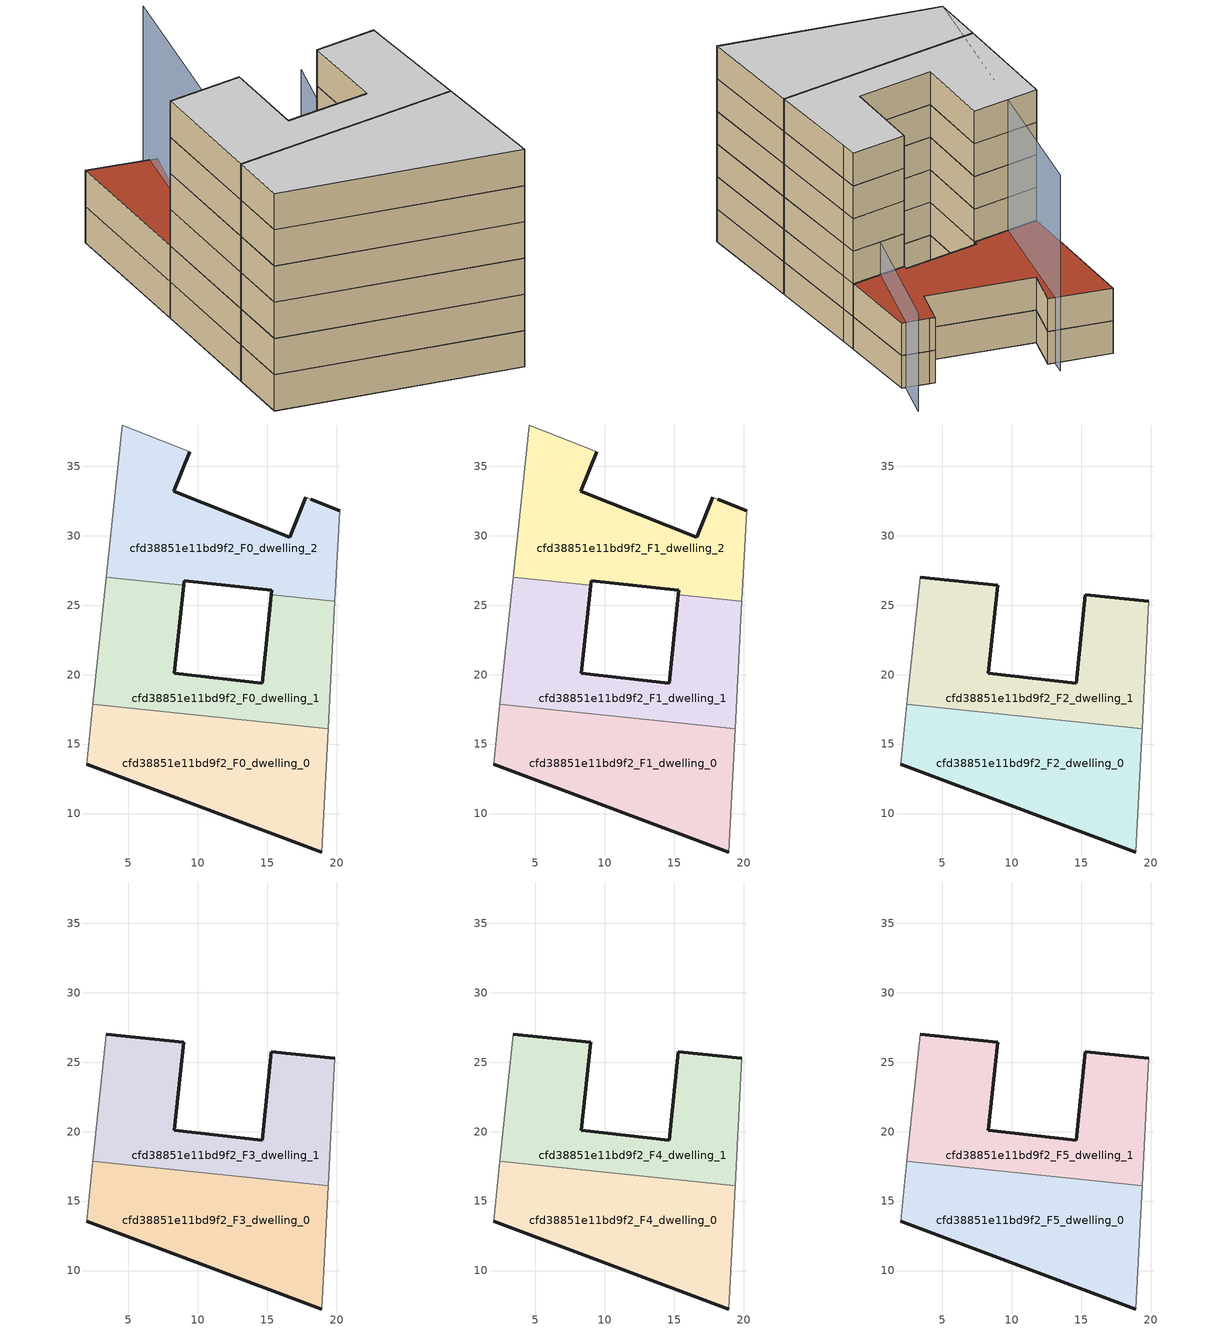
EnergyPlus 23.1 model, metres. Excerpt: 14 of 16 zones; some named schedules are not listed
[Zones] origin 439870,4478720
cfd38851e11bd9f2_F0_dwelling_0
 floor ground (EU_floor_Construction): 18.94,7.23 19.39,16.09 2.46,17.88 2,13.55 z0
 wall outside (EU_wall_Construction): 18.94,7.23 2,13.55 z0:3
 wall adiabatic (EU_wall_Construction): 19.39,16.09 18.94,7.23 / 2,13.55 2.46,17.88 z0:3
 wall to cfd38851e11bd9f2_F0_dwelling_1 (EU_wall_Construction): 2.46,17.88 19.39,16.09 z0:3
cfd38851e11bd9f2_F0_dwelling_1
 floor ground (EU_floor_Construction): 19.39,16.09 19.79,23.94 19.87,25.27 15.29,25.76 14.64,19.4 8.32,20.09 9.01,26.42 3.42,27.01 2.46,17.88 z0
 wall outside (EU_wall_Construction): 9.01,26.42 8.32,20.09 14.64,19.4 15.29,25.76 z0:3
 wall adiabatic (EU_wall_Construction): 2.46,17.88 3.42,27.01 / 19.87,25.27 19.79,23.94 19.39,16.09 z0:3
 wall to cfd38851e11bd9f2_F0_dwelling_2 (EU_wall_Construction): 3.42,27.01 9,26.42 / 15.29,25.76 19.87,25.27 z0:3
cfd38851e11bd9f2_F0_dwelling_2
 floor ground (EU_floor_Construction): 19.87,25.27 20.25,31.78 18.16,32.62 17.77,32.77 16.65,29.9 8.3,33.19 9.43,36.06 4.59,37.97 3.42,27.01 9.01,26.42 9.04,26.76 15.32,26.07 15.29,25.76 z0
 wall outside (EU_wall_Construction): 18.16,32.62 20.25,31.78 / 15.29,25.76 15.32,26.07 9.04,26.76 9.01,26.42 / 9.43,36.06 8.3,33.19 16.65,29.9 17.77,32.77 z0:3
 wall adiabatic (EU_wall_Construction): 17.77,32.77 18.16,32.62 / 20.25,31.78 19.87,25.27 / 3.42,27.01 4.59,37.97 9.43,36.06 z0:3
cfd38851e11bd9f2_F1_dwelling_0
 floor to cfd38851e11bd9f2_F0_dwelling_0 (EU_floor_Construction): 18.94,7.23 19.39,16.09 2.46,17.88 2,13.55 z3
 wall outside (EU_wall_Construction): 18.94,7.23 2,13.55 z3:6
 wall adiabatic (EU_wall_Construction): 19.39,16.09 18.94,7.23 / 2,13.55 2.46,17.88 z3:6
 wall to cfd38851e11bd9f2_F1_dwelling_1 (EU_wall_Construction): 2.46,17.88 19.39,16.09 z3:6
cfd38851e11bd9f2_F1_dwelling_1
 floor to cfd38851e11bd9f2_F0_dwelling_1 (EU_floor_Construction): 19.39,16.09 19.79,23.94 19.87,25.27 15.29,25.76 14.64,19.4 8.32,20.09 9,26.42 3.42,27.01 2.46,17.88 z3
 wall outside (EU_wall_Construction): 9.01,26.42 8.32,20.09 14.64,19.4 15.29,25.76 z3:6
 wall adiabatic (EU_wall_Construction): 2.46,17.88 3.42,27.01 / 19.87,25.27 19.79,23.94 19.39,16.09 z3:6
 wall to cfd38851e11bd9f2_F1_dwelling_2 (EU_wall_Construction): 3.42,27.01 9,26.42 / 15.29,25.76 19.87,25.27 z3:6
cfd38851e11bd9f2_F1_dwelling_2
 floor to cfd38851e11bd9f2_F0_dwelling_2 (EU_floor_Construction): 19.87,25.27 20.25,31.78 18.16,32.62 17.77,32.77 16.65,29.9 8.3,33.19 9.43,36.06 4.59,37.97 3.42,27.01 9,26.42 9.04,26.76 15.32,26.07 15.29,25.76 z3
 wall outside (EU_wall_Construction): 18.16,32.62 20.25,31.78 / 15.29,25.76 15.32,26.07 9.04,26.76 9.01,26.42 / 9.43,36.06 8.3,33.19 16.65,29.9 17.77,32.77 z3:6
 wall adiabatic (EU_wall_Construction): 17.77,32.77 18.16,32.62 / 20.25,31.78 19.87,25.27 / 3.42,27.01 4.59,37.97 9.43,36.06 z3:6
 roof outside (EU_roof_Construction): 18.16,32.62 20.25,31.78 19.87,25.27 15.29,25.76 15.32,26.07 9.04,26.76 9.01,26.42 3.42,27.01 4.59,37.97 9.43,36.06 8.3,33.19 16.65,29.9 17.77,32.77 z6
cfd38851e11bd9f2_F2_dwelling_0
 floor to cfd38851e11bd9f2_F1_dwelling_0 (EU_floor_Construction): 18.94,7.23 19.39,16.09 2.46,17.88 2,13.55 z6
 wall outside (EU_wall_Construction): 18.94,7.23 2,13.55 z6:9
 wall adiabatic (EU_wall_Construction): 19.39,16.09 18.94,7.23 / 2,13.55 2.46,17.88 z6:9
 wall to cfd38851e11bd9f2_F2_dwelling_1 (EU_wall_Construction): 2.46,17.88 19.39,16.09 z6:9
cfd38851e11bd9f2_F2_dwelling_1
 floor to cfd38851e11bd9f2_F1_dwelling_1 (EU_floor_Construction): 19.39,16.09 19.79,23.94 19.87,25.27 15.29,25.76 14.64,19.4 8.32,20.09 9,26.42 3.42,27.01 2.46,17.88 z6
 wall outside (EU_wall_Construction): 3.42,27.01 9.01,26.42 8.32,20.09 14.64,19.4 15.29,25.76 19.87,25.27 z6:9
 wall adiabatic (EU_wall_Construction): 2.46,17.88 3.42,27.01 / 19.87,25.27 19.79,23.94 19.39,16.09 z6:9
cfd38851e11bd9f2_F3_dwelling_0
 floor to cfd38851e11bd9f2_F2_dwelling_0 (EU_floor_Construction): 18.94,7.23 19.39,16.09 2.46,17.88 2,13.55 z9
 wall outside (EU_wall_Construction): 18.94,7.23 2,13.55 z9:12
 wall adiabatic (EU_wall_Construction): 19.39,16.09 18.94,7.23 / 2,13.55 2.46,17.88 z9:12
 wall to cfd38851e11bd9f2_F3_dwelling_1 (EU_wall_Construction): 2.46,17.88 19.39,16.09 z9:12
cfd38851e11bd9f2_F3_dwelling_1
 floor to cfd38851e11bd9f2_F2_dwelling_1 (EU_floor_Construction): 19.39,16.09 19.79,23.94 19.87,25.27 15.29,25.76 14.64,19.4 8.32,20.09 9,26.42 3.42,27.01 2.46,17.88 z9
 wall outside (EU_wall_Construction): 3.42,27.01 9.01,26.42 8.32,20.09 14.64,19.4 15.29,25.76 19.87,25.27 z9:12
 wall adiabatic (EU_wall_Construction): 2.46,17.88 3.42,27.01 / 19.87,25.27 19.79,23.94 19.39,16.09 z9:12
cfd38851e11bd9f2_F4_dwelling_0
 floor to cfd38851e11bd9f2_F3_dwelling_0 (EU_floor_Construction): 18.94,7.23 19.39,16.09 2.46,17.88 2,13.55 z12
 wall outside (EU_wall_Construction): 18.94,7.23 2,13.55 z12:15
 wall adiabatic (EU_wall_Construction): 19.39,16.09 18.94,7.23 / 2,13.55 2.46,17.88 z12:15
 wall to cfd38851e11bd9f2_F4_dwelling_1 (EU_wall_Construction): 2.46,17.88 19.39,16.09 z12:15
cfd38851e11bd9f2_F4_dwelling_1
 floor to cfd38851e11bd9f2_F3_dwelling_1 (EU_floor_Construction): 19.39,16.09 19.79,23.94 19.87,25.27 15.29,25.76 14.64,19.4 8.32,20.09 9,26.42 3.42,27.01 2.46,17.88 z12
 wall outside (EU_wall_Construction): 3.42,27.01 9.01,26.42 8.32,20.09 14.64,19.4 15.29,25.76 19.87,25.27 z12:15
 wall adiabatic (EU_wall_Construction): 2.46,17.88 3.42,27.01 / 19.87,25.27 19.79,23.94 19.39,16.09 z12:15
cfd38851e11bd9f2_F5_dwelling_0
 floor to cfd38851e11bd9f2_F4_dwelling_0 (EU_floor_Construction): 18.94,7.23 19.39,16.09 2.46,17.88 2,13.55 z15
 wall outside (EU_wall_Construction): 18.94,7.23 2,13.55 z15:18
 wall adiabatic (EU_wall_Construction): 19.39,16.09 18.94,7.23 / 2,13.55 2.46,17.88 z15:18
 wall to cfd38851e11bd9f2_F5_dwelling_1 (EU_wall_Construction): 2.46,17.88 19.39,16.09 z15:18
 ceiling to cfd38851e11bd9f2_F6_dwelling_0 (EU_floor_Construction): 19.39,16.09 18.94,7.23 2,13.55 2.46,17.88 z18
cfd38851e11bd9f2_F5_dwelling_1
 floor to cfd38851e11bd9f2_F4_dwelling_1 (EU_floor_Construction): 19.39,16.09 19.79,23.94 19.87,25.27 15.29,25.76 14.64,19.4 8.32,20.09 9,26.42 3.42,27.01 2.46,17.88 z15
 wall outside (EU_wall_Construction): 3.42,27.01 9.01,26.42 8.32,20.09 14.64,19.4 15.29,25.76 19.87,25.27 z15:18
 wall adiabatic (EU_wall_Construction): 2.46,17.88 3.42,27.01 / 19.87,25.27 19.79,23.94 19.39,16.09 z15:18
 ceiling to cfd38851e11bd9f2_F6_dwelling_1 (EU_floor_Construction): 19.87,25.27 19.79,23.94 19.39,16.09 2.46,17.88 3.42,27.01 9,26.42 8.32,20.09 14.64,19.4 15.29,25.76 z18
shading: 9.21,37.37 2,13.55 z0:18; 17.2,24.95 21.16,35.03 z0:9
[Building]
EU S2 Campaign: North Axis=0; Terrain=City; Solar Distribution=FullExterior
[Site:Location]
Madrid: Latitude=40.5; Longitude=-3.5; Time Zone=1; Elevation=609
[SizingPeriod:WeatherFileDays]
AnnualSizingPeriod: Begin Month=1; Begin Day of Month=1; End Month=12; End Day of Month=31; Day of Week for Start Day=Monday; Use Weather File Daylight Saving Period=No; Use Weather File Rain and Snow Indicators=No
[MATERIAL]
EU_InternalMass_Material: Roughness=MediumRough; Thickness=0.1; Conductivity=1; Density=1800; Specific Heat=900; Thermal Absorptance=0.9; Solar Absorptance=0.7; Visible Absorptance=0.7
[MATERIAL:NOMASS] Roughness=MediumRough; Thermal Absorptance=0.9; Solar Absorptance=0.7; Visible Absorptance=0.7
Name | Thermal Resistance
EU_wall_NoMass | 0.459673
EU_roof_NoMass | 0.495815
EU_floor_NoMass | 0.788942
[CONSTRUCTION]
EU_wall_Construction: EU_wall_NoMass
EU_roof_Construction: EU_roof_NoMass
EU_floor_Construction: EU_floor_NoMass
EU_InternalMass_Construction: EU_InternalMass_Material
[ZONE] Type=1; Multiplier=1; Ceiling Height=autocalculate; Floor Area=autocalculate; Part of Total Floor Area=Yes
Name | Volume
cfd38851e11bd9f2_F0_dwelling_0; cfd38851e11bd9f2_F1_dwelling_0; cfd38851e11bd9f2_F2_dwelling_0; cfd38851e11bd9f2_F3_dwelling_0; cfd38851e11bd9f2_F4_dwelling_0; cfd38851e11bd9f2_F5_dwelling_0; cfd38851e11bd9f2_F0_dwelling_1 | 340.775
cfd38851e11bd9f2_F1_dwelling_1; cfd38851e11bd9f2_F2_dwelling_1; cfd38851e11bd9f2_F3_dwelling_1; cfd38851e11bd9f2_F4_dwelling_1; cfd38851e11bd9f2_F5_dwelling_1 | 340.774
cfd38851e11bd9f2_F0_dwelling_2; cfd38851e11bd9f2_F1_dwelling_2 | 340.766
[INTERNALMASS] Construction=EU_InternalMass_Construction
Name | Zone or ZoneList | Surface Area
cfd38851e11bd9f2_F0_dwelling_0_EU_InternalMass | cfd38851e11bd9f2_F0_dwelling_0 | 113.592
cfd38851e11bd9f2_F0_dwelling_1_EU_InternalMass | cfd38851e11bd9f2_F0_dwelling_1 | 113.592
cfd38851e11bd9f2_F0_dwelling_2_EU_InternalMass | cfd38851e11bd9f2_F0_dwelling_2 | 113.589
cfd38851e11bd9f2_F1_dwelling_0_EU_InternalMass | cfd38851e11bd9f2_F1_dwelling_0 | 113.592
cfd38851e11bd9f2_F1_dwelling_1_EU_InternalMass | cfd38851e11bd9f2_F1_dwelling_1 | 113.592
cfd38851e11bd9f2_F1_dwelling_2_EU_InternalMass | cfd38851e11bd9f2_F1_dwelling_2 | 113.589
cfd38851e11bd9f2_F2_dwelling_0_EU_InternalMass | cfd38851e11bd9f2_F2_dwelling_0 | 170.386
cfd38851e11bd9f2_F2_dwelling_1_EU_InternalMass | cfd38851e11bd9f2_F2_dwelling_1 | 170.378
cfd38851e11bd9f2_F3_dwelling_0_EU_InternalMass | cfd38851e11bd9f2_F3_dwelling_0 | 170.386
cfd38851e11bd9f2_F3_dwelling_1_EU_InternalMass | cfd38851e11bd9f2_F3_dwelling_1 | 170.378
cfd38851e11bd9f2_F4_dwelling_0_EU_InternalMass | cfd38851e11bd9f2_F4_dwelling_0 | 170.386
cfd38851e11bd9f2_F4_dwelling_1_EU_InternalMass | cfd38851e11bd9f2_F4_dwelling_1 | 170.378
cfd38851e11bd9f2_F5_dwelling_0_EU_InternalMass | cfd38851e11bd9f2_F5_dwelling_0 | 170.386
cfd38851e11bd9f2_F5_dwelling_1_EU_InternalMass | cfd38851e11bd9f2_F5_dwelling_1 | 170.378
[OTHEREQUIPMENT] Fuel Type=Electricity; Design Level Calculation Method=Watts/Area; Power per Zone Floor Area=1; Fraction Latent=0; Fraction Radiant=0; Fraction Lost=0; Carbon Dioxide Generation Rate=0; EndUse Subcategory=EU_Step8_InternalGains
Name | Zone or ZoneList or Space or SpaceList | Schedule
EU_Step8_InternalGain_cfd38851e11bd9f2_F0_dwelling_0_f000 | cfd38851e11bd9f2_F0_dwelling_0 | EU_Step8_GainSchedule_cfd38851e11bd9f2_F0_dwelling_0_f000
EU_Step8_InternalGain_cfd38851e11bd9f2_F0_dwelling_1_f000 | cfd38851e11bd9f2_F0_dwelling_1 | EU_Step8_GainSchedule_cfd38851e11bd9f2_F0_dwelling_1_f000
EU_Step8_InternalGain_cfd38851e11bd9f2_F0_dwelling_2_f000 | cfd38851e11bd9f2_F0_dwelling_2 | EU_Step8_GainSchedule_cfd38851e11bd9f2_F0_dwelling_2_f000
EU_Step8_InternalGain_cfd38851e11bd9f2_F1_dwelling_0_f000 | cfd38851e11bd9f2_F1_dwelling_0 | EU_Step8_GainSchedule_cfd38851e11bd9f2_F1_dwelling_0_f000
EU_Step8_InternalGain_cfd38851e11bd9f2_F1_dwelling_1_f000 | cfd38851e11bd9f2_F1_dwelling_1 | EU_Step8_GainSchedule_cfd38851e11bd9f2_F1_dwelling_1_f000
EU_Step8_InternalGain_cfd38851e11bd9f2_F1_dwelling_2_f000 | cfd38851e11bd9f2_F1_dwelling_2 | EU_Step8_GainSchedule_cfd38851e11bd9f2_F1_dwelling_2_f000
EU_Step8_InternalGain_cfd38851e11bd9f2_F2_dwelling_0_f000 | cfd38851e11bd9f2_F2_dwelling_0 | EU_Step8_GainSchedule_cfd38851e11bd9f2_F2_dwelling_0_f000
EU_Step8_InternalGain_cfd38851e11bd9f2_F2_dwelling_1_f000 | cfd38851e11bd9f2_F2_dwelling_1 | EU_Step8_GainSchedule_cfd38851e11bd9f2_F2_dwelling_1_f000
EU_Step8_InternalGain_cfd38851e11bd9f2_F3_dwelling_0_f000 | cfd38851e11bd9f2_F3_dwelling_0 | EU_Step8_GainSchedule_cfd38851e11bd9f2_F3_dwelling_0_f000
EU_Step8_InternalGain_cfd38851e11bd9f2_F3_dwelling_1_f000 | cfd38851e11bd9f2_F3_dwelling_1 | EU_Step8_GainSchedule_cfd38851e11bd9f2_F3_dwelling_1_f000
EU_Step8_InternalGain_cfd38851e11bd9f2_F4_dwelling_0_f000 | cfd38851e11bd9f2_F4_dwelling_0 | EU_Step8_GainSchedule_cfd38851e11bd9f2_F4_dwelling_0_f000
EU_Step8_InternalGain_cfd38851e11bd9f2_F4_dwelling_1_f000 | cfd38851e11bd9f2_F4_dwelling_1 | EU_Step8_GainSchedule_cfd38851e11bd9f2_F4_dwelling_1_f000
EU_Step8_InternalGain_cfd38851e11bd9f2_F5_dwelling_0_f000 | cfd38851e11bd9f2_F5_dwelling_0 | EU_Step8_GainSchedule_cfd38851e11bd9f2_F5_dwelling_0_f000
EU_Step8_InternalGain_cfd38851e11bd9f2_F5_dwelling_1_f000 | cfd38851e11bd9f2_F5_dwelling_1 | EU_Step8_GainSchedule_cfd38851e11bd9f2_F5_dwelling_1_f000
[ZONEVENTILATION:DESIGNFLOWRATE] Schedule=EU_AlwaysOn; Design Flow Rate Calculation Method=AirChanges/Hour; Air Changes per Hour=0.719161; Ventilation Type=Natural; Fan Pressure Rise=0; Fan Total Efficiency=1; Constant Term Coefficient=1; Temperature Term Coefficient=0; Velocity Term Coefficient=0; Velocity Squared Term Coefficient=0; Minimum Indoor Temperature=-100; Maximum Indoor Temperature=100; Delta Temperature=-100; Minimum Outdoor Temperature=-100; Maximum Outdoor Temperature=100; Maximum Wind Speed=40
Name | Zone or ZoneList or Space or SpaceList
EU_ConstantAir_cfd38851e11bd9f2_F0_dwelling_0 | cfd38851e11bd9f2_F0_dwelling_0
EU_ConstantAir_cfd38851e11bd9f2_F0_dwelling_1 | cfd38851e11bd9f2_F0_dwelling_1
EU_ConstantAir_cfd38851e11bd9f2_F0_dwelling_2 | cfd38851e11bd9f2_F0_dwelling_2
EU_ConstantAir_cfd38851e11bd9f2_F1_dwelling_0 | cfd38851e11bd9f2_F1_dwelling_0
EU_ConstantAir_cfd38851e11bd9f2_F1_dwelling_1 | cfd38851e11bd9f2_F1_dwelling_1
EU_ConstantAir_cfd38851e11bd9f2_F1_dwelling_2 | cfd38851e11bd9f2_F1_dwelling_2
EU_ConstantAir_cfd38851e11bd9f2_F2_dwelling_0 | cfd38851e11bd9f2_F2_dwelling_0
EU_ConstantAir_cfd38851e11bd9f2_F2_dwelling_1 | cfd38851e11bd9f2_F2_dwelling_1
EU_ConstantAir_cfd38851e11bd9f2_F3_dwelling_0 | cfd38851e11bd9f2_F3_dwelling_0
EU_ConstantAir_cfd38851e11bd9f2_F3_dwelling_1 | cfd38851e11bd9f2_F3_dwelling_1
EU_ConstantAir_cfd38851e11bd9f2_F4_dwelling_0 | cfd38851e11bd9f2_F4_dwelling_0
EU_ConstantAir_cfd38851e11bd9f2_F4_dwelling_1 | cfd38851e11bd9f2_F4_dwelling_1
EU_ConstantAir_cfd38851e11bd9f2_F5_dwelling_0 | cfd38851e11bd9f2_F5_dwelling_0
EU_ConstantAir_cfd38851e11bd9f2_F5_dwelling_1 | cfd38851e11bd9f2_F5_dwelling_1
[HVACTEMPLATE:THERMOSTAT] Constant Heating Setpoint=20; Constant Cooling Setpoint=50
EU_HeatOnly_cfd38851e11bd9f2_F0_dwelling_0; EU_HeatOnly_cfd38851e11bd9f2_F0_dwelling_1; EU_HeatOnly_cfd38851e11bd9f2_F0_dwelling_2; EU_HeatOnly_cfd38851e11bd9f2_F1_dwelling_0; EU_HeatOnly_cfd38851e11bd9f2_F1_dwelling_1; EU_HeatOnly_cfd38851e11bd9f2_F1_dwelling_2; EU_HeatOnly_cfd38851e11bd9f2_F2_dwelling_0; EU_HeatOnly_cfd38851e11bd9f2_F2_dwelling_1; EU_HeatOnly_cfd38851e11bd9f2_F3_dwelling_0; EU_HeatOnly_cfd38851e11bd9f2_F3_dwelling_1; EU_HeatOnly_cfd38851e11bd9f2_F4_dwelling_0; EU_HeatOnly_cfd38851e11bd9f2_F4_dwelling_1; EU_HeatOnly_cfd38851e11bd9f2_F5_dwelling_0; EU_HeatOnly_cfd38851e11bd9f2_F5_dwelling_1; EU_HeatOnly_cfd38851e11bd9f2_F6_dwelling_0; EU_HeatOnly_cfd38851e11bd9f2_F6_dwelling_1
[HVACTEMPLATE:ZONE:IDEALLOADSAIRSYSTEM] System Availability Schedule=EU_AlwaysOn; Maximum Heating Supply Air Temperature=50; Minimum Cooling Supply Air Temperature=13; Maximum Heating Supply Air Humidity Ratio=0.0156; Minimum Cooling Supply Air Humidity Ratio=0.0077; Heating Limit=NoLimit; Cooling Limit=NoLimit; Heating Availability Schedule=EU_AlwaysOn; Cooling Availability Schedule=EU_CoolingOff; Dehumidification Control Type=ConstantSensibleHeatRatio; Cooling Sensible Heat Ratio=0.7; Dehumidification Setpoint=60; Humidification Control Type=None; Humidification Setpoint=30; Outdoor Air Method=None; Outdoor Air Flow Rate per Person=0.00944; Outdoor Air Flow Rate per Zone Floor Area=0; Outdoor Air Flow Rate per Zone=0; Demand Controlled Ventilation Type=None; Outdoor Air Economizer Type=NoEconomizer; Heat Recovery Type=None; Sensible Heat Recovery Effectiveness=0.7; Latent Heat Recovery Effectiveness=0.65
Name | Template Thermostat
cfd38851e11bd9f2_F0_dwelling_0 | EU_HeatOnly_cfd38851e11bd9f2_F0_dwelling_0
cfd38851e11bd9f2_F0_dwelling_1 | EU_HeatOnly_cfd38851e11bd9f2_F0_dwelling_1
cfd38851e11bd9f2_F0_dwelling_2 | EU_HeatOnly_cfd38851e11bd9f2_F0_dwelling_2
cfd38851e11bd9f2_F1_dwelling_0 | EU_HeatOnly_cfd38851e11bd9f2_F1_dwelling_0
cfd38851e11bd9f2_F1_dwelling_1 | EU_HeatOnly_cfd38851e11bd9f2_F1_dwelling_1
cfd38851e11bd9f2_F1_dwelling_2 | EU_HeatOnly_cfd38851e11bd9f2_F1_dwelling_2
cfd38851e11bd9f2_F2_dwelling_0 | EU_HeatOnly_cfd38851e11bd9f2_F2_dwelling_0
cfd38851e11bd9f2_F2_dwelling_1 | EU_HeatOnly_cfd38851e11bd9f2_F2_dwelling_1
cfd38851e11bd9f2_F3_dwelling_0 | EU_HeatOnly_cfd38851e11bd9f2_F3_dwelling_0
cfd38851e11bd9f2_F3_dwelling_1 | EU_HeatOnly_cfd38851e11bd9f2_F3_dwelling_1
cfd38851e11bd9f2_F4_dwelling_0 | EU_HeatOnly_cfd38851e11bd9f2_F4_dwelling_0
cfd38851e11bd9f2_F4_dwelling_1 | EU_HeatOnly_cfd38851e11bd9f2_F4_dwelling_1
cfd38851e11bd9f2_F5_dwelling_0 | EU_HeatOnly_cfd38851e11bd9f2_F5_dwelling_0
cfd38851e11bd9f2_F5_dwelling_1 | EU_HeatOnly_cfd38851e11bd9f2_F5_dwelling_1
[SIZING:ZONE] Zone Cooling Design Supply Air Temperature Input Method=SupplyAirTemperature; Zone Cooling Design Supply Air Temperature=13; Zone Heating Design Supply Air Temperature Input Method=SupplyAirTemperature; Zone Heating Design Supply Air Temperature=50; Zone Cooling Design Supply Air Humidity Ratio=0.008; Zone Heating Design Supply Air Humidity Ratio=0.008; Cooling Design Air Flow Method=DesignDay; Cooling Design Air Flow Rate=0; Cooling Minimum Air Flow per Zone Floor Area=0.000762; Cooling Minimum Air Flow=0; Cooling Minimum Air Flow Fraction=0.2; Heating Design Air Flow Method=DesignDay; Heating Design Air Flow Rate=0; Heating Maximum Air Flow per Zone Floor Area=0.002032; Heating Maximum Air Flow=0.141576; Heating Maximum Air Flow Fraction=0.3; Account for Dedicated Outdoor Air System=No; Dedicated Outdoor Air System Control Strategy=NeutralSupplyAir; Dedicated Outdoor Air Low Setpoint Temperature for Design=autosize; Dedicated Outdoor Air High Setpoint Temperature for Design=autosize; Zone Load Sizing Method=Sensible Load Only No Latent Load; Zone Latent Cooling Design Supply Air Humidity Ratio Input Method=HumidityRatioDifference; Zone Cooling Design Supply Air Humidity Ratio Difference=0.005; Zone Latent Heating Design Supply Air Humidity Ratio Input Method=HumidityRatioDifference; Zone Humidification Design Supply Air Humidity Ratio Difference=0.005
cfd38851e11bd9f2_F0_dwelling_0; cfd38851e11bd9f2_F0_dwelling_1; cfd38851e11bd9f2_F0_dwelling_2; cfd38851e11bd9f2_F1_dwelling_0; cfd38851e11bd9f2_F1_dwelling_1
